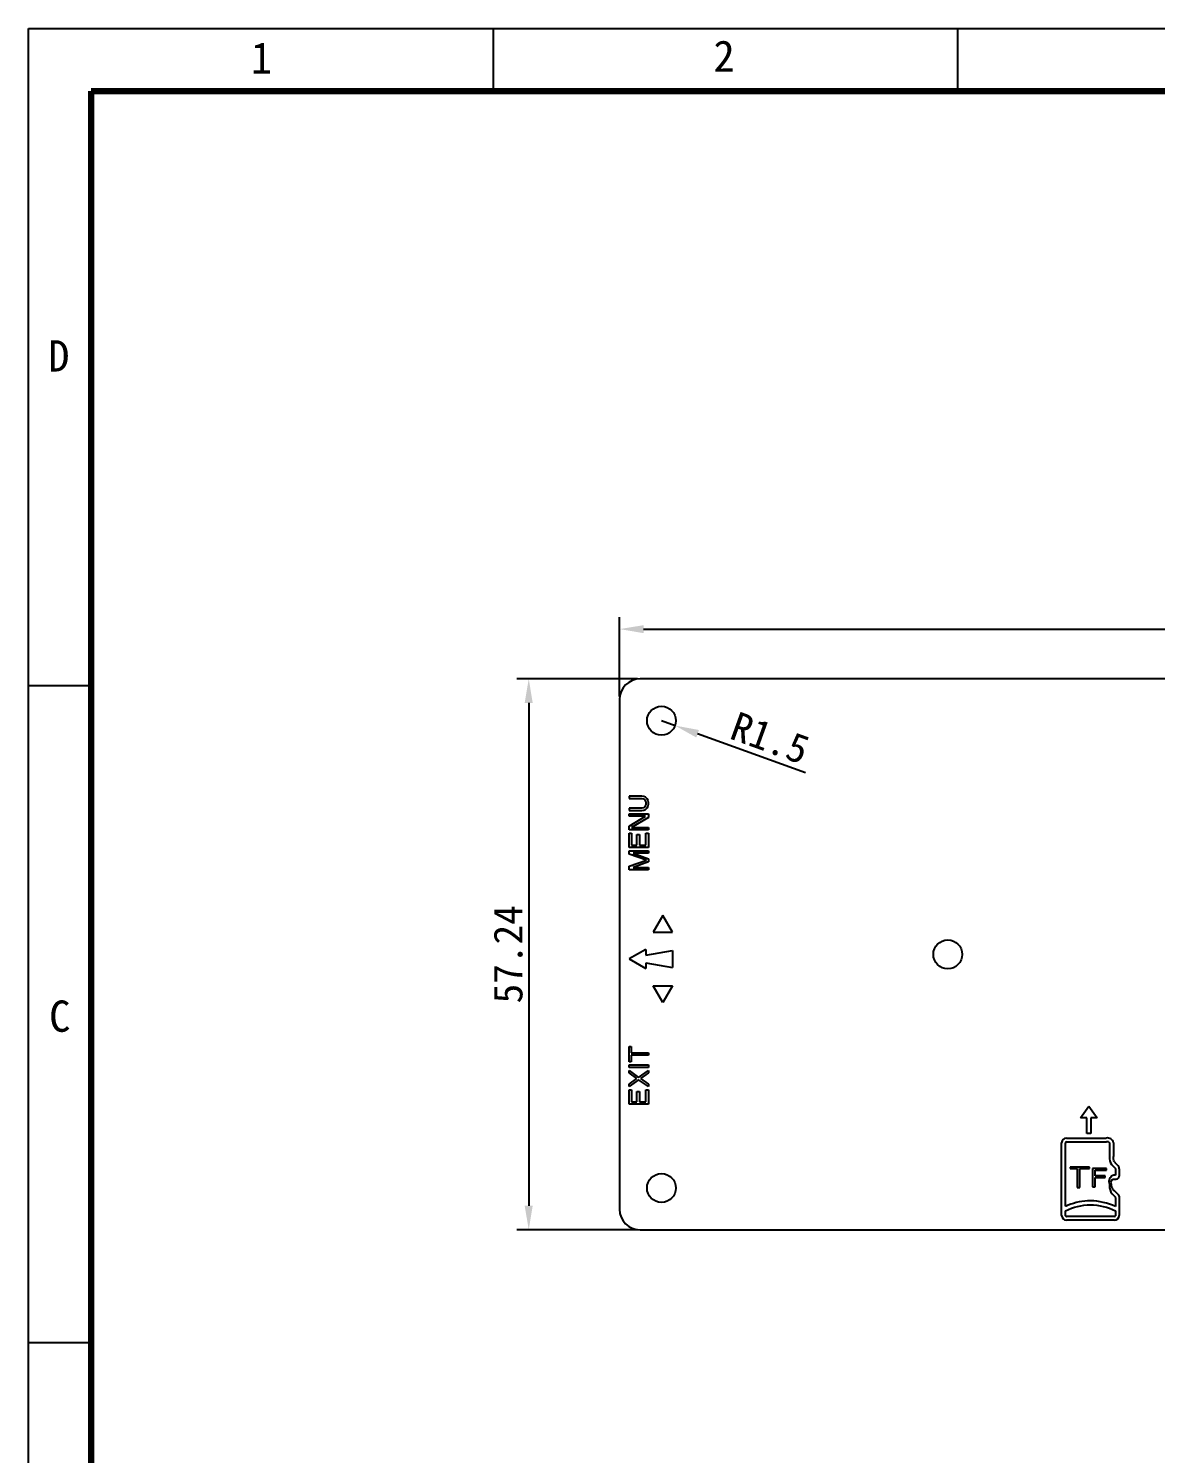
# Model space of a CAD drawing. Header units: millimetres. Extents: x 16785 to 17171, y 29514 to 29787.
# Drawn here: x 16784.7 to 16901.8, y 29638.6 to 29786.6 of the extents above; entities that cross this region are included whole.
import ezdxf

# ---------------------------------------------------------------- set-up
doc = ezdxf.new("R2010")
doc.units = ezdxf.units.MM
doc.header["$PDMODE"] = 2
doc.layers.add('title bar', color=7, linetype='Continuous')
doc.styles.get("Standard").update_dxf_attribs({"font": ''})
doc.styles.add('宝明', font='')
doc.styles.get('Standard').set_extended_font_data('SimSun')
doc.styles.get('宝明').set_extended_font_data('SimHei')
doc.dimstyles.new('ISO-25', dxfattribs={"dimtxt": 3, "dimasz": 2.5, "dimexe": 1.25, "dimexo": 0.3, "dimtad": 1, "dimdsep": 46, "dimtxsty": 'Standard', "dimcen": 2.5, "dimclrd": 5, "dimclre": 5, "dimadec": 0, "dimazin": 0, "dimtfac": 1, "dimtmove": 0, "dimatfit": 3, "dimfxl": 1, "dimarcsym": 0})

# ---------------------------------------------------------------- blocks, each defined once
blk = doc.blocks.new('*D14')
at = {"color": 5, "lineweight": -2}
for p, q in [((16846.11, 29717.19), (16846.11, 29725.45)), ((17014.33, 29717.19), (17014.33, 29725.45)), ((16848.61, 29724.2), (17011.83, 29724.2))]:
    blk.add_line(p, q, dxfattribs=at)
at = {"color": 5}
for points in [[(16848.61, 29724.61), (16848.61, 29723.78), (16846.11, 29724.2)], [(17011.83, 29724.61), (17011.83, 29723.78), (17014.33, 29724.2)]]:
    blk.add_solid(points, dxfattribs=at)
at = {"layer": 'Defpoints', "color": 0}
for p in [(17014.33, 29724.2), (16846.11, 29716.89), (17014.33, 29716.89)]:
    blk.add_point(p, dxfattribs=at)
at = {"color": 0, "insert": (16930.22, 29726.32), "char_height": 3, "attachment_point": 5}
blk.add_mtext('168.22', dxfattribs=at)
blk = doc.blocks.new('*D15')
at = {"color": 5, "lineweight": -2}
for p, q in [((16847.96, 29719.04), (16835.42, 29719.04)), ((16836.67, 29716.54), (16836.67, 29664.3)), ((16847.96, 29661.8), (16835.42, 29661.8))]:
    blk.add_line(p, q, dxfattribs=at)
at = {"color": 5}
for points in [[(16836.25, 29716.54), (16837.08, 29716.54), (16836.67, 29719.04)], [(16836.25, 29664.3), (16837.08, 29664.3), (16836.67, 29661.8)]]:
    blk.add_solid(points, dxfattribs=at)
at = {"layer": 'Defpoints', "color": 0}
for p in [(16848.26, 29719.04), (16836.67, 29661.8), (16848.26, 29661.8)]:
    blk.add_point(p, dxfattribs=at)
at = {"color": 0, "insert": (16834.54, 29690.42), "char_height": 3, "attachment_point": 5, "rotation": 90}
blk.add_mtext('57.24', dxfattribs=at)
blk = doc.blocks.new('*D16')
at = {"color": 5, "lineweight": -2}
for p, q in [((16850.46, 29714.69), (16851.87, 29714.18)), ((16865.44, 29709.28), (16854.22, 29713.33))]:
    blk.add_line(p, q, dxfattribs=at)
at = {"color": 5}
blk.add_solid([(16854.36, 29713.72), (16854.08, 29712.94), (16851.87, 29714.18)], dxfattribs=at)
at = {"layer": 'Defpoints', "color": 0}
for p in [(16850.46, 29714.69), (16851.87, 29714.18)]:
    blk.add_point(p, dxfattribs=at)
at = {"color": 0, "insert": (16861.73, 29712.88), "char_height": 3, "attachment_point": 5, "rotation": 340.1517}
blk.add_mtext('R1.5', dxfattribs=at)

msp = doc.modelspace()

# ---------------------------------------------------------------- linework, layer by layer
at = {"color": 7, "linetype": 'Continuous'}
for p, q in [((16916.038, 29719.035), (16848.256, 29719.035)), ((16846.106, 29716.885), (16846.106, 29663.945)), ((16848.256, 29661.795), (17012.178, 29661.795))]:
    msp.add_line(p, q, dxfattribs=at)
at = {"color": 4, "linetype": 'Continuous'}
for p, q in [((16847.106, 29706.852), (16847.106, 29706.602)), ((16848.425, 29706.852), (16847.106, 29706.852)), ((16847.106, 29706.602), (16848.425, 29706.602)), ((16848.638, 29706.81), (16848.425, 29706.852)), ((16848.425, 29706.602), (16848.595, 29706.56)), ((16848.595, 29706.56), (16848.723, 29706.477)), ((16848.808, 29706.727), (16848.638, 29706.81)), ((16848.723, 29706.477), (16848.808, 29706.352)), ((16848.978, 29706.56), (16848.808, 29706.727)), ((16848.808, 29706.352), (16848.851, 29706.185)), ((16848.851, 29706.019), (16848.808, 29705.852)), ((16848.851, 29706.185), (16848.851, 29706.019)), ((16849.063, 29706.394), (16848.978, 29706.56)), ((16849.106, 29706.185), (16849.063, 29706.394)), ((16849.063, 29705.81), (16849.106, 29706.019)), ((16849.106, 29706.019), (16849.106, 29706.185)), ((16847.106, 29705.602), (16847.106, 29705.352)), ((16848.425, 29705.602), (16847.106, 29705.602)), ((16847.106, 29705.352), (16848.425, 29705.352)), ((16847.106, 29704.769), (16847.106, 29705.019)), ((16847.106, 29705.019), (16849.106, 29705.019)), ((16847.106, 29703.727), (16848.808, 29704.769)), ((16848.808, 29704.769), (16847.106, 29704.769)), ((16849.106, 29704.644), (16847.361, 29703.602)), ((16848.595, 29705.644), (16848.425, 29705.602)), ((16848.425, 29705.352), (16848.638, 29705.394)), ((16848.723, 29705.727), (16848.595, 29705.644)), ((16848.638, 29705.394), (16848.808, 29705.477)), ((16848.808, 29705.852), (16848.723, 29705.727)), ((16848.808, 29705.477), (16848.978, 29705.644)), ((16848.978, 29705.644), (16849.063, 29705.81)), ((16849.106, 29705.019), (16849.106, 29704.644)), ((16847.106, 29703.352), (16847.106, 29703.727)), ((16849.106, 29703.352), (16847.106, 29703.352)), ((16847.106, 29701.519), (16847.106, 29703.019)), ((16847.106, 29703.019), (16847.361, 29703.019)), ((16847.361, 29703.602), (16849.106, 29703.602)), ((16847.361, 29703.019), (16847.361, 29701.769)), ((16848.851, 29701.769), (16848.851, 29703.019)), ((16848.851, 29703.019), (16849.106, 29703.019)), ((16849.106, 29703.602), (16849.106, 29703.352)), ((16849.106, 29703.019), (16849.106, 29701.519)), ((16849.106, 29701.519), (16847.106, 29701.519)), ((16847.361, 29701.769), (16847.914, 29701.769)), ((16847.914, 29701.769), (16847.914, 29702.852)), ((16847.914, 29702.852), (16848.17, 29702.852)), ((16848.17, 29702.852), (16848.17, 29701.769)), ((16848.17, 29701.769), (16848.851, 29701.769)), ((16847.106, 29700.81), (16847.106, 29701.185)), ((16847.106, 29701.185), (16849.106, 29701.185)), ((16848.893, 29700.185), (16847.106, 29700.81)), ((16847.106, 29699.56), (16848.893, 29700.185)), ((16847.531, 29700.935), (16849.106, 29700.352)), ((16849.106, 29700.935), (16847.531, 29700.935)), ((16849.106, 29700.019), (16847.531, 29699.435)), ((16849.106, 29701.185), (16849.106, 29700.935)), ((16849.106, 29700.352), (16849.106, 29700.019)), ((16847.106, 29699.185), (16847.106, 29699.56)), ((16849.106, 29699.185), (16847.106, 29699.185)), ((16847.531, 29699.435), (16849.106, 29699.435)), ((16849.106, 29699.435), (16849.106, 29699.185)), ((16850.606, 29694.467), (16849.606, 29692.735)), ((16851.606, 29692.735), (16850.606, 29694.467)), ((16849.606, 29692.735), (16851.606, 29692.735)), ((16848.838, 29690.935), (16847.106, 29689.935)), ((16847.106, 29689.935), (16848.838, 29688.935)), ((16848.838, 29690.935), (16848.838, 29690.335)), ((16848.838, 29690.335), (16851.606, 29690.823)), ((16851.606, 29690.823), (16851.606, 29689.047)), ((16848.838, 29689.535), (16848.838, 29688.935)), ((16848.838, 29689.535), (16851.606, 29689.047)), ((16850.606, 29685.403), (16849.606, 29687.135)), ((16849.606, 29687.135), (16851.606, 29687.135)), ((16851.606, 29687.135), (16850.606, 29685.403)), ((16847.106, 29679.262), (16847.106, 29680.845)), ((16847.106, 29680.845), (16847.319, 29680.845)), ((16847.319, 29680.845), (16847.319, 29680.179)), ((16847.319, 29680.179), (16849.106, 29680.179)), ((16847.319, 29679.929), (16847.319, 29679.262)), ((16849.106, 29679.929), (16847.319, 29679.929)), ((16849.106, 29680.179), (16849.106, 29679.929)), ((16847.319, 29679.262), (16847.106, 29679.262)), ((16847.106, 29678.679), (16847.106, 29678.929)), ((16847.106, 29678.929), (16849.106, 29678.929)), ((16849.106, 29678.679), (16847.106, 29678.679)), ((16847.106, 29678.095), (16847.106, 29678.345)), ((16847.106, 29678.345), (16848.085, 29677.637)), ((16847.914, 29677.512), (16847.106, 29678.095)), ((16848.085, 29677.637), (16849.106, 29678.345)), ((16849.106, 29678.095), (16848.297, 29677.512)), ((16849.106, 29678.929), (16849.106, 29678.679)), ((16849.106, 29678.345), (16849.106, 29678.095)), ((16847.106, 29676.929), (16847.914, 29677.512)), ((16848.085, 29677.387), (16847.106, 29676.679)), ((16847.106, 29676.679), (16847.106, 29676.929)), ((16847.106, 29674.845), (16847.106, 29676.345)), ((16847.106, 29676.345), (16847.361, 29676.345)), ((16847.361, 29676.345), (16847.361, 29675.095)), ((16849.106, 29676.679), (16848.085, 29677.387)), ((16848.297, 29677.512), (16849.106, 29676.929)), ((16848.851, 29675.095), (16848.851, 29676.345)), ((16848.851, 29676.345), (16849.106, 29676.345)), ((16849.106, 29676.929), (16849.106, 29676.679)), ((16849.106, 29676.345), (16849.106, 29674.845)), ((16849.106, 29674.845), (16847.106, 29674.845)), ((16847.361, 29675.095), (16847.914, 29675.095)), ((16847.914, 29675.095), (16847.914, 29676.179)), ((16847.914, 29676.179), (16848.17, 29676.179)), ((16848.17, 29676.179), (16848.17, 29675.095)), ((16848.17, 29675.095), (16848.851, 29675.095)), ((16893.992, 29673.449), (16894.859, 29674.655)), ((16894.654, 29673.449), (16893.992, 29673.449)), ((16894.654, 29671.801), (16894.654, 29673.449)), ((16894.859, 29674.655), (16895.726, 29673.449)), ((16895.064, 29673.449), (16895.064, 29671.801)), ((16895.726, 29673.449), (16895.064, 29673.449)), ((16892.038, 29663.295), (16892.038, 29670.838)), ((16892.438, 29664.242), (16892.438, 29670.838)), ((16892.538, 29671.338), (16896.663, 29671.338)), ((16892.538, 29670.938), (16896.663, 29670.938)), ((16895.064, 29671.801), (16894.654, 29671.801)), ((16897.021, 29670.838), (16897.021, 29669.41)), ((16897.421, 29670.838), (16897.421, 29669.41)), ((16892.915, 29668.325), (16892.915, 29668.175)), ((16894.915, 29668.325), (16892.915, 29668.325)), ((16892.915, 29668.175), (16893.64, 29668.175)), ((16893.64, 29668.175), (16893.64, 29666.199)), ((16893.931, 29666.199), (16893.931, 29668.175)), ((16893.931, 29668.175), (16894.915, 29668.175)), ((16894.915, 29668.175), (16894.915, 29668.325)), ((16895.229, 29668.16), (16895.229, 29666.264)), ((16896.712, 29668.16), (16895.229, 29668.16)), ((16895.52, 29667.403), (16895.52, 29668.01)), ((16895.52, 29668.01), (16896.712, 29668.01)), ((16896.712, 29668.01), (16896.712, 29668.16)), ((16897.284, 29668.516), (16897.588, 29668.212)), ((16897.618, 29667.467), (16897.463, 29667.467)), ((16897.567, 29668.799), (16897.871, 29668.495)), ((16897.618, 29668.141), (16897.618, 29667.467)), ((16898.018, 29668.141), (16898.018, 29667.367)), ((16893.64, 29666.199), (16893.931, 29666.199)), ((16895.229, 29666.264), (16895.52, 29666.264)), ((16896.552, 29667.403), (16895.52, 29667.403)), ((16895.52, 29666.264), (16895.52, 29667.253)), ((16895.52, 29667.253), (16896.552, 29667.253)), ((16896.552, 29667.253), (16896.552, 29667.403)), ((16897.284, 29665.526), (16897.588, 29665.222)), ((16897.567, 29665.809), (16897.871, 29665.505)), ((16897.618, 29665.126), (16897.618, 29664.217)), ((16898.018, 29665.295), (16898.018, 29663.295)), ((16892.438, 29663.27), (16892.438, 29663.776)), ((16897.518, 29663.195), (16892.538, 29663.195)), ((16897.618, 29663.776), (16897.618, 29663.27)), ((16897.518, 29662.795), (16892.538, 29662.795))]:
    msp.add_line(p, q, dxfattribs=at)
at = {"color": 7, "linetype": 'Continuous'}
for centre in [(16850.458, 29714.685), (16880.208, 29690.415), (16850.458, 29666.145)]:
    msp.add_circle(centre, 1.5, dxfattribs=at)
for centre, start, end in [((16848.256, 29716.885), 90, 180), ((16848.256, 29663.945), 180, 270)]:
    msp.add_arc(centre, 2.15, start, end, dxfattribs=at)
at = {"color": 4, "linetype": 'Continuous'}
for centre, radius, start, end in [((16892.538, 29670.838), 0.5, 90, 180), ((16892.538, 29670.838), 0.1, 90, 180), ((16896.794, 29670.711), 0.639, 11.56768, 101.56965), ((16898.231, 29669.281), 1.217, 173.929, 214.98876), ((16898.224, 29669.275), 1.208, 214.93551, 217.59175), ((16898.216, 29669.268), 1.197, 217.59352, 218.93149), ((16898.203, 29669.255), 0.783, 207.50031, 211.62302), ((16898.163, 29669.231), 0.737, 211.61969, 215.95553), ((16897.545, 29668.139), 0.472, 4.34593, 7.11569), ((16897.569, 29668.141), 0.449, 0.02413, 4.35997), ((16898.232, 29666.291), 1.218, 173.92872, 218.92873), ((16892.538, 29663.295), 0.5, 180, 270), ((16895.299, 29657.779), 7.069, 111.48459, 113.8802), ((16892.525, 29663.283), 0.0883, 188.19522, 278.19522), ((16897.53, 29663.283), 0.0883, 261.80478, 351.80478), ((16897.519, 29663.293), 0.497, 270.00478, 0.00071)]:
    msp.add_arc(centre, radius, start, end, dxfattribs=at)
for points in [[(16896.663, 29670.938), (16896.715, 29670.967), (16896.779, 29670.978), (16896.839, 29670.968)], [(16897.508, 29668.894), (16897.427, 29669.05), (16897.394, 29669.239), (16897.421, 29669.41)], [(16897.588, 29668.212), (16897.606, 29668.194), (16897.618, 29668.167), (16897.618, 29668.141)], [(16898.014, 29668.198), (16898, 29668.308), (16897.948, 29668.418), (16897.871, 29668.495)], [(16897.718, 29667.067), (16897.794, 29667.067), (16897.874, 29667.099), (16897.93, 29667.155)], [(16897.93, 29667.155), (16897.986, 29667.211), (16898.018, 29667.29), (16898.018, 29667.367)], [(16897.588, 29665.222), (16897.61, 29665.196), (16897.621, 29665.159), (16897.618, 29665.126)], [(16898.018, 29665.295), (16897.999, 29665.378), (16897.943, 29665.459), (16897.871, 29665.505)], [(16892.438, 29663.776), (16893.238, 29664.159), (16895.028, 29664.632), (16896.817, 29664.159), (16897.618, 29663.776)]]:
    msp.add_open_spline(points, degree=3, dxfattribs=at)
for points, knots in [([(16896.839, 29670.968), (16896.847, 29670.966), (16896.922, 29670.949), (16896.988, 29670.897), (16897.021, 29670.838)], [0, 0, 0, 0, 0.1071429, 1, 1, 1, 1]), ([(16897.463, 29667.467), (16897.38, 29667.451), (16897.219, 29667.384), (16897.067, 29667.229), (16896.99, 29667.078), (16896.955, 29666.955), (16896.944, 29666.829), (16896.967, 29666.699), (16896.994, 29666.563), (16897.012, 29666.468), (16897.021, 29666.42)], [0, 0, 0, 0, 0.1950024, 0.3900048, 0.4866634, 0.5845129, 0.6814674, 0.7756552, 0.8878276, 1, 1, 1, 1]), ([(16897.164, 29666.753), (16897.16, 29666.831), (16897.208, 29666.958), (16897.342, 29667.051), (16897.466, 29667.071), (16897.59, 29667.065), (16897.675, 29667.067), (16897.718, 29667.067)], [0, 0, 0, 0, 0.3228187, 0.487587, 0.6523552, 0.8261776, 1, 1, 1, 1]), ([(16897.567, 29665.809), (16897.488, 29665.862), (16897.347, 29666), (16897.252, 29666.26), (16897.213, 29666.514), (16897.179, 29666.673), (16897.164, 29666.753)], [0, 0, 0, 0, 0.2697606, 0.5395212, 0.7697606, 1, 1, 1, 1]), ([(16897.618, 29664.217), (16896.812, 29664.583), (16895.13, 29665.004), (16893.445, 29664.645), (16892.71, 29664.356)], [0, 0, 0, 0, 0.5294118, 1, 1, 1, 1])]:
    msp.add_open_spline(points, degree=3, knots=knots, dxfattribs=at)
at = {"layer": 'title bar', "color": 0}
for p, q in [((16784.696, 29513.588), (16784.696, 29786.587)), ((16784.696, 29786.587), (17170.794, 29786.587)), ((16832.958, 29786.587), (16832.958, 29780.087)), ((16881.221, 29786.587), (16881.221, 29780.087)), ((16791.196, 29780.087), (17164.294, 29780.087)), ((16784.696, 29718.337), (16791.196, 29718.337)), ((16784.696, 29650.088), (16791.196, 29650.088))]:
    msp.add_line(p, q, dxfattribs=at)
at = {"layer": 'title bar', "color": 0, "const_width": 0.65}
for points in [[(16791.196, 29780.087), (16791.196, 29520.088)], [(16791.196, 29520.088), (17164.294, 29520.088), (17164.294, 29780.087), (16791.196, 29780.087)]]:
    msp.add_lwpolyline(points, dxfattribs=at)

# ---------------------------------------------------------------- texts
at = {"layer": 'title bar', "color": 0, "style": '宝明'}
for s, p in [('1', (16807.806, 29781.909)), ('2', (16855.861, 29782.101)), ('D', (16786.746, 29750.954)), ('C', (16786.838, 29682.373))]:
    msp.add_text(s, height=3.25, dxfattribs=at).set_placement(p)

# ---------------------------------------------------------------- dimensions: what is measured, and where the dimension line sits
dim = msp.add_linear_dim(base=(17014.328, 29724.198), p1=(16846.106, 29716.885), p2=(17014.328, 29716.885), dimstyle='ISO-25')
dim.commit()
dim.dimension.update_dxf_attribs({"geometry": '*D14', "text_midpoint": (16930.217, 29726.323)})
dim = msp.add_linear_dim(base=(16836.667, 29661.795), p1=(16848.256, 29719.035), p2=(16848.256, 29661.795), angle=90, dimstyle='ISO-25')
dim.commit()
dim.dimension.update_dxf_attribs({"geometry": '*D15', "text_midpoint": (16834.542, 29690.415)})
dim = msp.add_radius_dim(center=(16850.458, 29714.685), mpoint=(16851.869, 29714.176), dimstyle='ISO-25')
dim.commit()
dim.dimension.update_dxf_attribs({"geometry": '*D16', "text_midpoint": (16861.728, 29712.876)})

doc.saveas('drawing.dxf')
